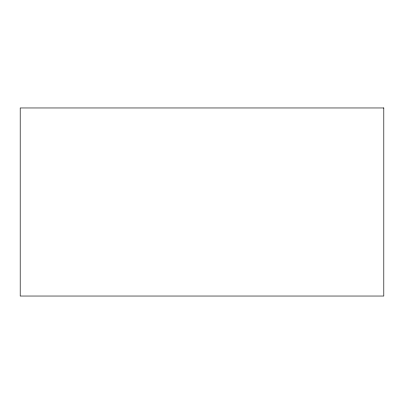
<?xml version="1.0" encoding="UTF-8"?>
<svg xmlns="http://www.w3.org/2000/svg" width="404" height="404" viewBox="0 0 404 404"><rect width="100%" height="100%" fill="white"/><g stroke="black" fill="none" stroke-linecap="round" stroke-linejoin="round"><path stroke-width="0.61" d="M383.8 107.964L20.2 107.964L20.2 296.036L383.8 296.036L383.8 107.964"/></g></svg>
